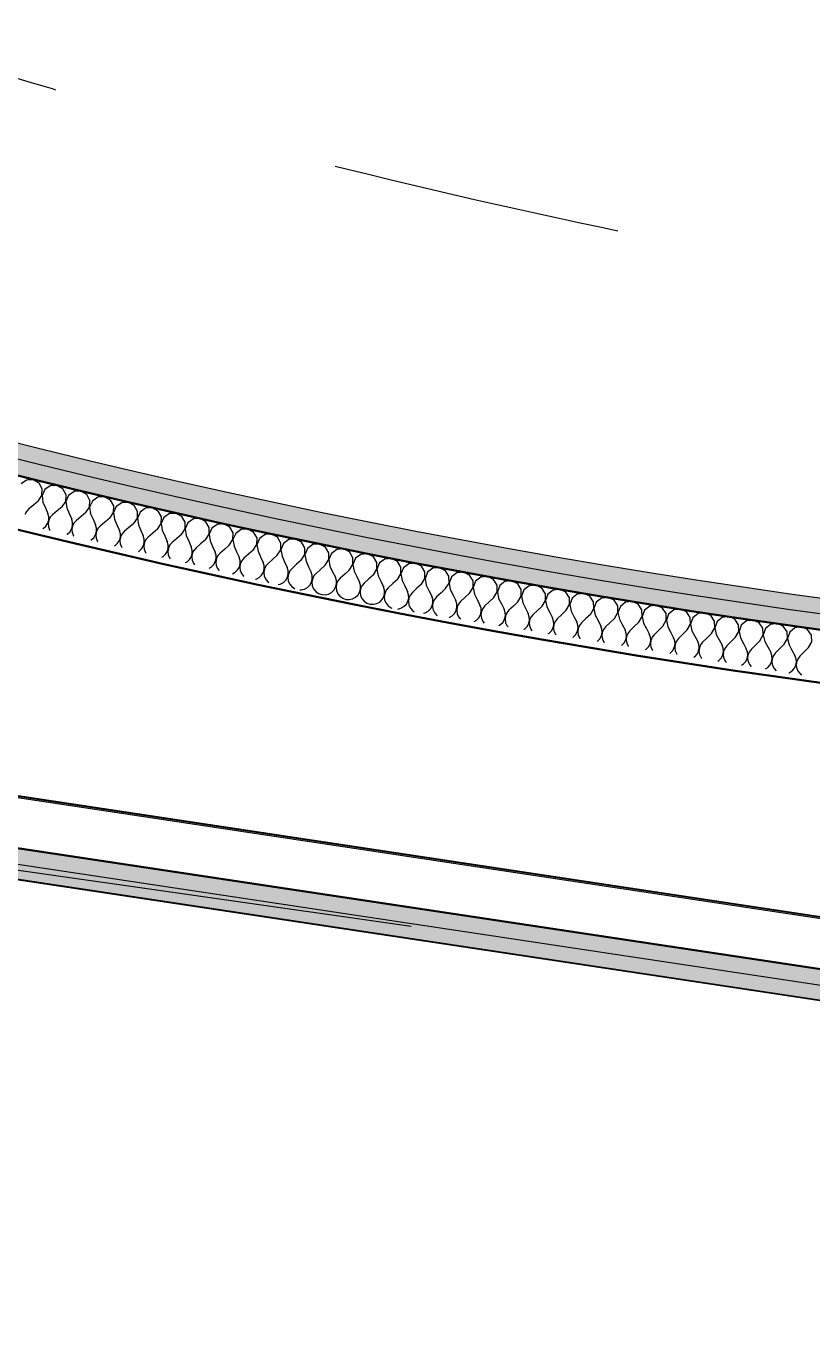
# Model space of a CAD drawing. Header units: millimetres. Extents: x -50172 to 90294, y -80883 to 956680.
# Drawn here: x -28723 to -27959, y -51494 to -50216 of the extents above; entities that cross this region are included whole.
import ezdxf

# ---------------------------------------------------------------- set-up
doc = ezdxf.new("R2010")
doc.units = ezdxf.units.MM
doc.header["$MEASUREMENT"] = 0
doc.linetypes.add('Dashed', pattern=[564.444447, 282.222223, -282.222223])
doc.linetypes.add('Long Dashed', pattern=[1058.333302, 634.99999, -423.333311])
for name, color, linetype in [('A-25-M_Wall_Int', 7, 'Continuous'), ('New_A-25-M_Wall_Int', 7, 'Continuous'), ('New_A-95-D_1_100', 7, 'Continuous')]:
    doc.layers.add(name, color=color, linetype=linetype)
for name, color, linetype, lineweight in [('A-25-M_Wall_Int_Pen_No__1', 7, 'Continuous', 13), ('A-25-M_Wall_Int_Pen_No__87', 8, 'Continuous', 20), ('New_A-25-M_Wall_Int_Pen_No__1', 7, 'Continuous', 13), ('New_A-25-M_Wall_Int_Pen_No__150', 7, 'Continuous', 0), ('New_A-35-M_FFE_Sanitary_Pen_No__1', 7, 'Continuous', 13), ('New_A-95-D_1_100_Pen_No__1', 7, 'Continuous', 13), ('New_A-95-P_Drawing_Pen_No__1', 7, 'Continuous', 13), ('New_A-95-P_Drawing_Pen_No__191', 7, 'Continuous', 5)]:
    doc.layers.add(name, color=color, linetype=linetype, lineweight=lineweight)
for name, color, linetype, lineweight, true_color in [('A-25-M_Wall_Int_Pen_No__107', 7, 'Continuous', 15, 0xa6a6a6), ('A-25-M_Wall_Int_Pen_No__81', 7, 'Continuous', 20, 0x6a6a6a), ('New_A-25-M_Wall_Int_Pen_No__107', 7, 'Continuous', 15, 0xa6a6a6), ('New_A-25-M_Wall_Int_Pen_No__81', 7, 'Continuous', 20, 0x6a6a6a)]:
    doc.layers.add(name, color=color, linetype=linetype, lineweight=lineweight, true_color=true_color)
doc.styles.add('GENERATED_STYLE_3', font='')
doc.styles.get('GENERATED_STYLE_3').set_extended_font_data('Arial')
doc.dimstyles.new('GENERATED_STYLE__2', dxfattribs={"dimtxt": 300, "dimasz": 95, "dimexe": 0.18, "dimexo": 0, "dimgap": 0.09, "dimtad": 1, "dimdec": 0, "dimzin": 0, "dimdsep": 46, "dimtxsty": 'GENERATED_STYLE_3', "dimblk": 'ARROWHEAD_2', "dimblk1": 'ARROWHEAD_2', "dimblk2": 'ARROWHEAD_2', "dimcen": 0.09, "dimclrd": 7, "dimclre": 7, "dimclrt": 7, "dimadec": 0, "dimazin": 0, "dimtfac": 1, "dimtdec": 4, "dimtmove": 0, "dimatfit": 3, "dimfxl": 1, "dimtolj": 1, "dimtzin": 0, "dimarcsym": 0})

# ---------------------------------------------------------------- blocks, each defined once
blk = doc.blocks.new('*X416')
at = {"layer": 'New_A-25-M_Wall_Int_Pen_No__150', "linetype": 'Continuous'}
for p, q in [((-28722.7, -50657.2), (-28728.1, -50660.8)), ((-28716.2, -50657), (-28722.7, -50657.2)), ((-28710.5, -50660.2), (-28716.2, -50657)), ((-28707.4, -50665.9), (-28710.5, -50660.2)), ((-28699.6, -50662.8), (-28704.9, -50666.5)), ((-28693.1, -50662.6), (-28699.6, -50662.8)), ((-28687.4, -50665.8), (-28693.1, -50662.6)), ((-28684.2, -50671.5), (-28687.4, -50665.8)), ((-28711.4, -50677.7), (-28716, -50681.5)), ((-28711.4, -50677.7), (-28707.7, -50672.4)), ((-28707.7, -50672.4), (-28707.4, -50665.9)), ((-28704.9, -50666.5), (-28707.6, -50672.4)), ((-28707.6, -50672.4), (-28706.8, -50678.8)), ((-28688.2, -50683.3), (-28684.6, -50678)), ((-28684.6, -50678), (-28684.2, -50671.5)), ((-28681.8, -50672.1), (-28684.5, -50678)), ((-28684.5, -50678), (-28683.6, -50684.4)), ((-28676.4, -50668.4), (-28681.8, -50672.1)), ((-28669.9, -50668.1), (-28676.4, -50668.4)), ((-28664.2, -50671.3), (-28669.9, -50668.1)), ((-28661.1, -50677), (-28664.2, -50671.3)), ((-28661.4, -50683.5), (-28661.1, -50677)), ((-28658.6, -50677.6), (-28661.3, -50683.5)), ((-28653.2, -50673.9), (-28658.6, -50677.6)), ((-28646.8, -50673.6), (-28653.2, -50673.9)), ((-28641.1, -50676.8), (-28646.8, -50673.6)), ((-28637.9, -50682.4), (-28641.1, -50676.8)), ((-28722.9, -50687.7), (-28724.4, -50690.6)), ((-28720.6, -50685.3), (-28722.9, -50687.7)), ((-28716, -50681.5), (-28720.6, -50685.3)), ((-28706.8, -50678.8), (-28704.4, -50684.3)), ((-28704.4, -50684.3), (-28702.1, -50689.8)), ((-28701.2, -50693), (-28702.1, -50689.8)), ((-28697.4, -50690.9), (-28699.7, -50693.3)), ((-28692.8, -50687.1), (-28697.4, -50690.9)), ((-28688.2, -50683.3), (-28692.8, -50687.1)), ((-28683.6, -50684.4), (-28681.2, -50689.9)), ((-28681.2, -50689.9), (-28678.8, -50695.4)), ((-28665, -50688.9), (-28669.6, -50692.7)), ((-28665, -50688.9), (-28661.4, -50683.5)), ((-28661.3, -50683.5), (-28660.4, -50690)), ((-28660.4, -50690), (-28658, -50695.4)), ((-28641.8, -50694.3), (-28638.2, -50688.9)), ((-28638.2, -50688.9), (-28637.9, -50682.4)), ((-28635.4, -50683), (-28638.1, -50688.9)), ((-28638.1, -50688.9), (-28637.2, -50695.4)), ((-28630.1, -50679.3), (-28635.4, -50683)), ((-28623.6, -50679), (-28630.1, -50679.3)), ((-28617.9, -50682.1), (-28623.6, -50679)), ((-28614.7, -50687.8), (-28617.9, -50682.1)), ((-28614.9, -50694.3), (-28614.7, -50687.8)), ((-28612.2, -50688.4), (-28614.8, -50694.3)), ((-28606.9, -50684.7), (-28612.2, -50688.4)), ((-28600.4, -50684.3), (-28606.9, -50684.7)), ((-28594.7, -50687.4), (-28600.4, -50684.3)), ((-28591.5, -50693.1), (-28594.7, -50687.4)), ((-28583.7, -50689.9), (-28589, -50693.6)), ((-28577.2, -50689.6), (-28583.7, -50689.9)), ((-28571.5, -50692.7), (-28577.2, -50689.6)), ((-28706.4, -50704.4), (-28703.9, -50702.2)), ((-28703.9, -50702.2), (-28702.2, -50699.4)), ((-28702.2, -50699.4), (-28701.2, -50696.2)), ((-28701.1, -50696.3), (-28701.7, -50699.5)), ((-28701.7, -50699.5), (-28701.5, -50702.8)), ((-28701.5, -50702.8), (-28700.3, -50705.8)), ((-28701.2, -50696.2), (-28701.2, -50693)), ((-28699.7, -50693.3), (-28701.1, -50696.3)), ((-28678.9, -50705), (-28678, -50701.8)), ((-28678, -50698.5), (-28678.8, -50695.4)), ((-28677.9, -50701.8), (-28678.5, -50705.1)), ((-28678, -50701.8), (-28678, -50698.5)), ((-28676.4, -50698.9), (-28677.9, -50701.8)), ((-28674.2, -50696.5), (-28676.4, -50698.9)), ((-28669.6, -50692.7), (-28674.2, -50696.5)), ((-28658, -50695.4), (-28655.6, -50700.9)), ((-28654.7, -50704), (-28655.6, -50700.9)), ((-28654.7, -50707.3), (-28654.7, -50704)), ((-28651, -50702), (-28653.2, -50704.4)), ((-28646.4, -50698.1), (-28651, -50702)), ((-28641.8, -50694.3), (-28646.4, -50698.1)), ((-28637.2, -50695.4), (-28634.8, -50700.8)), ((-28634.8, -50700.8), (-28632.3, -50706.3)), ((-28623.1, -50703.5), (-28627.7, -50707.4)), ((-28618.6, -50699.7), (-28623.1, -50703.5)), ((-28618.6, -50699.7), (-28614.9, -50694.3)), ((-28614.8, -50694.3), (-28613.9, -50700.8)), ((-28613.9, -50700.8), (-28611.5, -50706.2)), ((-28595.3, -50705), (-28591.7, -50699.6)), ((-28591.7, -50699.6), (-28591.5, -50693.1)), ((-28589, -50693.6), (-28591.6, -50699.6)), ((-28591.6, -50699.6), (-28590.7, -50706.1)), ((-28568.2, -50698.3), (-28571.5, -50692.7)), ((-28568.4, -50704.8), (-28568.2, -50698.3)), ((-28565.8, -50698.9), (-28568.3, -50704.8)), ((-28560.4, -50695.1), (-28565.8, -50698.9)), ((-28553.9, -50694.7), (-28560.4, -50695.1)), ((-28548.2, -50697.8), (-28553.9, -50694.7)), ((-28545, -50703.5), (-28548.2, -50697.8)), ((-28545.1, -50710), (-28545, -50703.5)), ((-28542.5, -50704), (-28545.1, -50710)), ((-28537.2, -50700.3), (-28542.5, -50704)), ((-28530.7, -50699.9), (-28537.2, -50700.3)), ((-28525, -50702.9), (-28530.7, -50699.9)), ((-28521.7, -50708.5), (-28525, -50702.9)), ((-28706.8, -50704.6), (-28706.4, -50704.4)), ((-28700.3, -50705.8), (-28700, -50706.2)), ((-28683.5, -50710.1), (-28683.1, -50710)), ((-28683.1, -50710), (-28680.6, -50707.8)), ((-28680.6, -50707.8), (-28678.9, -50705)), ((-28678.5, -50705.1), (-28678.2, -50708.3)), ((-28678.2, -50708.3), (-28677, -50711.4)), ((-28677, -50711.4), (-28676.7, -50711.7)), ((-28660.2, -50715.7), (-28659.8, -50715.5)), ((-28659.8, -50715.5), (-28657.4, -50713.3)), ((-28657.4, -50713.3), (-28655.6, -50710.5)), ((-28655.6, -50710.5), (-28654.7, -50707.3)), ((-28654.6, -50707.3), (-28655.2, -50710.6)), ((-28655.2, -50710.6), (-28654.9, -50713.8)), ((-28654.9, -50713.8), (-28653.7, -50716.9)), ((-28653.2, -50704.4), (-28654.6, -50707.3)), ((-28653.7, -50716.9), (-28653.4, -50717.3)), ((-28634.1, -50718.7), (-28632.3, -50715.9)), ((-28631.4, -50709.5), (-28632.3, -50706.3)), ((-28632.3, -50715.9), (-28631.4, -50712.7)), ((-28631.3, -50712.8), (-28631.9, -50716)), ((-28631.9, -50716), (-28631.6, -50719.3)), ((-28631.4, -50712.7), (-28631.4, -50709.5)), ((-28629.9, -50709.8), (-28631.3, -50712.8)), ((-28627.7, -50707.4), (-28629.9, -50709.8)), ((-28611.5, -50706.2), (-28609.1, -50711.6)), ((-28608.1, -50714.8), (-28609.1, -50711.6)), ((-28608.1, -50718.1), (-28608.1, -50714.8)), ((-28606.6, -50715.2), (-28608, -50718.1)), ((-28604.4, -50712.7), (-28606.6, -50715.2)), ((-28599.9, -50708.9), (-28604.4, -50712.7)), ((-28595.3, -50705), (-28599.9, -50708.9)), ((-28590.7, -50706.1), (-28588.2, -50711.5)), ((-28588.2, -50711.5), (-28585.8, -50716.9)), ((-28584.8, -50720.1), (-28585.8, -50716.9)), ((-28576.6, -50714.1), (-28581.1, -50718)), ((-28572, -50710.2), (-28576.6, -50714.1)), ((-28572, -50710.2), (-28568.4, -50704.8)), ((-28568.3, -50704.8), (-28567.4, -50711.3)), ((-28567.4, -50711.3), (-28564.9, -50716.7)), ((-28564.9, -50716.7), (-28562.4, -50722.1)), ((-28548.7, -50715.4), (-28553.3, -50719.3)), ((-28548.7, -50715.4), (-28545.1, -50710)), ((-28545.1, -50710), (-28544.1, -50716.4)), ((-28544.1, -50716.4), (-28541.6, -50721.8)), ((-28525.4, -50720.5), (-28521.9, -50715)), ((-28521.9, -50715), (-28521.7, -50708.5)), ((-28519.2, -50709.1), (-28521.8, -50715.1)), ((-28521.8, -50715.1), (-28520.8, -50721.5)), ((-28513.9, -50705.3), (-28519.2, -50709.1)), ((-28507.4, -50704.9), (-28513.9, -50705.3)), ((-28501.7, -50707.9), (-28507.4, -50704.9)), ((-28498.4, -50713.5), (-28501.7, -50707.9)), ((-28498.5, -50720), (-28498.4, -50713.5)), ((-28495.9, -50714.1), (-28498.5, -50720.1)), ((-28490.6, -50710.3), (-28495.9, -50714.1)), ((-28484.2, -50709.8), (-28490.6, -50710.3)), ((-28478.4, -50712.9), (-28484.2, -50709.8)), ((-28475.1, -50718.5), (-28478.4, -50712.9)), ((-28467.4, -50715.2), (-28472.6, -50719)), ((-28460.9, -50714.7), (-28467.4, -50715.2)), ((-28455.1, -50717.7), (-28460.9, -50714.7)), ((-28637, -50721.2), (-28636.5, -50720.9)), ((-28636.5, -50720.9), (-28634.1, -50718.7)), ((-28631.6, -50719.3), (-28630.4, -50722.3)), ((-28630.4, -50722.3), (-28630, -50722.8)), ((-28613.9, -50726.6), (-28613.2, -50726.3)), ((-28613.2, -50726.3), (-28610.7, -50724)), ((-28610.7, -50724), (-28609, -50721.2)), ((-28609, -50721.2), (-28608.1, -50718.1)), ((-28608, -50718.1), (-28608.6, -50721.3)), ((-28608.6, -50721.3), (-28608.3, -50724.6)), ((-28608.3, -50724.6), (-28607, -50727.7)), ((-28607, -50727.7), (-28606.5, -50728.4)), ((-28589.8, -50731.6), (-28587.4, -50729.3)), ((-28587.4, -50729.3), (-28585.7, -50726.5)), ((-28585.7, -50726.5), (-28584.8, -50723.4)), ((-28584.7, -50723.4), (-28585.3, -50726.6)), ((-28585.3, -50726.6), (-28584.9, -50729.9)), ((-28584.8, -50723.4), (-28584.8, -50720.1)), ((-28583.3, -50720.4), (-28584.7, -50723.4)), ((-28581.1, -50718), (-28583.3, -50720.4)), ((-28561.5, -50725.3), (-28562.4, -50722.1)), ((-28562.3, -50731.7), (-28561.5, -50728.6)), ((-28561.4, -50728.6), (-28561.9, -50731.8)), ((-28561.5, -50728.6), (-28561.5, -50725.3)), ((-28560, -50725.6), (-28561.4, -50728.6)), ((-28557.8, -50723.2), (-28560, -50725.6)), ((-28553.3, -50719.3), (-28557.8, -50723.2)), ((-28541.6, -50721.8), (-28539.1, -50727.3)), ((-28538.2, -50730.4), (-28539.1, -50727.3)), ((-28534.4, -50728.3), (-28536.6, -50730.7)), ((-28529.9, -50724.4), (-28534.4, -50728.3)), ((-28525.4, -50720.5), (-28529.9, -50724.4)), ((-28520.8, -50721.5), (-28518.3, -50726.9)), ((-28518.3, -50726.9), (-28515.8, -50732.3)), ((-28506.6, -50729.4), (-28511.1, -50733.3)), ((-28502.1, -50725.5), (-28506.6, -50729.4)), ((-28502.1, -50725.5), (-28498.5, -50720)), ((-28498.5, -50720.1), (-28497.4, -50726.5)), ((-28497.4, -50726.5), (-28494.9, -50731.9)), ((-28478.8, -50730.4), (-28475.2, -50725)), ((-28475.2, -50725), (-28475.1, -50718.5)), ((-28472.6, -50719), (-28475.1, -50725)), ((-28475.1, -50725), (-28474.1, -50731.4)), ((-28451.8, -50723.3), (-28455.1, -50717.7)), ((-28451.9, -50729.8), (-28451.8, -50723.3)), ((-28449.3, -50723.8), (-28451.8, -50729.9)), ((-28444, -50720), (-28449.3, -50723.8)), ((-28437.6, -50719.5), (-28444, -50720)), ((-28431.8, -50722.5), (-28437.6, -50719.5)), ((-28428.4, -50728.1), (-28431.8, -50722.5)), ((-28428.5, -50734.6), (-28428.4, -50728.1)), ((-28426, -50728.6), (-28428.4, -50734.6)), ((-28420.7, -50724.8), (-28426, -50728.6)), ((-28414.2, -50724.3), (-28420.7, -50724.8)), ((-28408.5, -50727.2), (-28414.2, -50724.3)), ((-28405.1, -50732.8), (-28408.5, -50727.2)), ((-28397.4, -50729.5), (-28402.6, -50733.3)), ((-28390.9, -50728.9), (-28397.4, -50729.5)), ((-28385.1, -50731.9), (-28390.9, -50728.9)), ((-28590.9, -50732.1), (-28589.8, -50731.6)), ((-28584.9, -50729.9), (-28583.7, -50732.9)), ((-28583.7, -50732.9), (-28582.9, -50734)), ((-28567.9, -50737.5), (-28566.4, -50736.8)), ((-28566.4, -50736.8), (-28564, -50734.5)), ((-28564, -50734.5), (-28562.3, -50731.7)), ((-28561.9, -50731.8), (-28561.6, -50735.1)), ((-28561.6, -50735.1), (-28560.3, -50738.1)), ((-28560.3, -50738.1), (-28559.2, -50739.6)), ((-28545.1, -50743), (-28543.1, -50741.9)), ((-28543.1, -50741.9), (-28540.7, -50739.7)), ((-28540.7, -50739.7), (-28539, -50736.9)), ((-28539, -50736.9), (-28538.1, -50733.7)), ((-28538, -50733.7), (-28538.6, -50737)), ((-28538.6, -50737), (-28538.2, -50740.2)), ((-28538.1, -50733.7), (-28538.2, -50730.4)), ((-28538.2, -50740.2), (-28536.9, -50743.3)), ((-28536.6, -50730.7), (-28538, -50733.7)), ((-28517.3, -50744.7), (-28515.6, -50741.9)), ((-28514.8, -50735.5), (-28515.8, -50732.3)), ((-28515.6, -50741.9), (-28514.8, -50738.7)), ((-28514.7, -50738.8), (-28515.2, -50742)), ((-28515.2, -50742), (-28514.8, -50745.3)), ((-28514.8, -50738.7), (-28514.8, -50735.5)), ((-28513.3, -50735.8), (-28514.7, -50738.8)), ((-28511.1, -50733.3), (-28513.3, -50735.8)), ((-28494.9, -50731.9), (-28492.4, -50737.3)), ((-28491.4, -50740.4), (-28492.4, -50737.3)), ((-28491.4, -50743.7), (-28491.4, -50740.4)), ((-28489.9, -50740.8), (-28491.3, -50743.7)), ((-28487.7, -50738.3), (-28489.9, -50740.8)), ((-28483.2, -50734.4), (-28487.7, -50738.3)), ((-28478.8, -50730.4), (-28483.2, -50734.4)), ((-28474.1, -50731.4), (-28471.6, -50736.8)), ((-28471.6, -50736.8), (-28469, -50742.2)), ((-28468, -50745.3), (-28469, -50742.2)), ((-28459.9, -50739.2), (-28464.3, -50743.2)), ((-28455.4, -50735.3), (-28459.9, -50739.2)), ((-28455.4, -50735.3), (-28451.9, -50729.8)), ((-28451.8, -50729.9), (-28450.7, -50736.3)), ((-28450.7, -50736.3), (-28448.2, -50741.7)), ((-28448.2, -50741.7), (-28445.6, -50747)), ((-28432, -50740.1), (-28436.5, -50744.1)), ((-28432, -50740.1), (-28428.5, -50734.6)), ((-28428.4, -50734.6), (-28427.4, -50741)), ((-28427.4, -50741), (-28424.8, -50746.4)), ((-28408.6, -50744.8), (-28405.2, -50739.3)), ((-28405.2, -50739.3), (-28405.1, -50732.8)), ((-28402.6, -50733.3), (-28405.1, -50739.3)), ((-28405.1, -50739.3), (-28404, -50745.8)), ((-28381.7, -50737.4), (-28385.1, -50731.9)), ((-28381.8, -50743.9), (-28381.7, -50737.4)), ((-28379.3, -50737.9), (-28381.7, -50744)), ((-28374, -50734.1), (-28379.3, -50737.9)), ((-28367.6, -50733.5), (-28374, -50734.1)), ((-28361.7, -50736.5), (-28367.6, -50733.5)), ((-28358.4, -50742), (-28361.7, -50736.5)), ((-28358.4, -50748.5), (-28358.4, -50742)), ((-28355.9, -50742.5), (-28358.3, -50748.5)), ((-28350.7, -50738.6), (-28355.9, -50742.5)), ((-28344.2, -50738), (-28350.7, -50738.6)), ((-28338.4, -50740.9), (-28344.2, -50738)), ((-28335, -50746.5), (-28338.4, -50740.9)), ((-28320.8, -50742.5), (-28327.3, -50743.1)), ((-28315, -50745.4), (-28320.8, -50742.5)), ((-28536.9, -50743.3), (-28535.4, -50745.3)), ((-28522.3, -50748.4), (-28519.7, -50747)), ((-28519.7, -50747), (-28517.3, -50744.7)), ((-28514.8, -50745.3), (-28513.6, -50748.3)), ((-28513.6, -50748.3), (-28511.5, -50750.9)), ((-28511.5, -50750.9), (-28511.4, -50751)), ((-28500, -50753.7), (-28499.2, -50753.5)), ((-28499.2, -50753.5), (-28496.3, -50752)), ((-28496.3, -50752), (-28493.9, -50749.7)), ((-28493.9, -50749.7), (-28492.2, -50746.9)), ((-28492.2, -50746.9), (-28491.4, -50743.7)), ((-28491.3, -50743.7), (-28491.8, -50747)), ((-28491.8, -50747), (-28491.4, -50750.3)), ((-28491.4, -50750.3), (-28490.1, -50753.3)), ((-28490.1, -50753.3), (-28488.1, -50755.9)), ((-28472.8, -50756.9), (-28470.5, -50754.6)), ((-28470.5, -50754.6), (-28468.8, -50751.8)), ((-28468.8, -50751.8), (-28468, -50748.6)), ((-28467.9, -50748.7), (-28468.4, -50751.9)), ((-28468.4, -50751.9), (-28468, -50755.2)), ((-28468, -50748.6), (-28468, -50745.3)), ((-28468, -50755.2), (-28466.7, -50758.2)), ((-28466.5, -50745.7), (-28467.9, -50748.7)), ((-28464.3, -50743.2), (-28466.5, -50745.7)), ((-28444.6, -50750.2), (-28445.6, -50747)), ((-28445.4, -50756.6), (-28444.6, -50753.5)), ((-28444.5, -50753.5), (-28445, -50756.7)), ((-28444.6, -50753.5), (-28444.6, -50750.2)), ((-28443.1, -50750.5), (-28444.5, -50753.5)), ((-28441, -50748), (-28443.1, -50750.5)), ((-28436.5, -50744.1), (-28441, -50748)), ((-28424.8, -50746.4), (-28422.2, -50751.8)), ((-28421.2, -50754.9), (-28422.2, -50751.8)), ((-28421.1, -50758.2), (-28421.2, -50754.9)), ((-28419.7, -50755.2), (-28421, -50758.2)), ((-28417.5, -50752.7), (-28419.7, -50755.2)), ((-28413.1, -50748.8), (-28417.5, -50752.7)), ((-28408.6, -50744.8), (-28413.1, -50748.8)), ((-28404, -50745.8), (-28401.4, -50751.1)), ((-28401.4, -50751.1), (-28398.8, -50756.5)), ((-28389.7, -50753.4), (-28394.1, -50757.4)), ((-28385.2, -50749.5), (-28389.7, -50753.4)), ((-28385.2, -50749.5), (-28381.8, -50743.9)), ((-28381.7, -50744), (-28380.6, -50750.4)), ((-28380.6, -50750.4), (-28378, -50755.7)), ((-28361.8, -50754), (-28366.2, -50758)), ((-28361.8, -50754), (-28358.4, -50748.5)), ((-28358.3, -50748.5), (-28357.1, -50754.9)), ((-28357.1, -50754.9), (-28354.5, -50760.3)), ((-28338.4, -50758.5), (-28335, -50753)), ((-28335, -50753), (-28335, -50746.5)), ((-28332.5, -50747), (-28334.9, -50753)), ((-28334.9, -50753), (-28333.7, -50759.4)), ((-28327.3, -50743.1), (-28332.5, -50747)), ((-28311.6, -50750.9), (-28315, -50745.4)), ((-28311.5, -50757.4), (-28311.6, -50750.9)), ((-28309.1, -50751.4), (-28311.4, -50757.4)), ((-28303.9, -50747.4), (-28309.1, -50751.4)), ((-28297.4, -50746.8), (-28303.9, -50747.4)), ((-28291.6, -50749.7), (-28297.4, -50746.8)), ((-28288.1, -50755.2), (-28291.6, -50749.7)), ((-28288.1, -50761.7), (-28288.1, -50755.2)), ((-28280.5, -50751.7), (-28285.7, -50755.7)), ((-28274, -50751.1), (-28280.5, -50751.7)), ((-28268.2, -50754), (-28274, -50751.1)), ((-28264.7, -50759.5), (-28268.2, -50754)), ((-28488.1, -50755.9), (-28486.8, -50756.8)), ((-28477.9, -50758.9), (-28475.8, -50758.4)), ((-28475.8, -50758.4), (-28472.8, -50756.9)), ((-28466.7, -50758.2), (-28464.6, -50760.8)), ((-28464.6, -50760.8), (-28462, -50762.7)), ((-28462, -50762.7), (-28461.7, -50762.7)), ((-28456.8, -50763.9), (-28455.5, -50764)), ((-28455.5, -50764), (-28452.3, -50763.3)), ((-28452.3, -50763.3), (-28449.4, -50761.8)), ((-28449.4, -50761.8), (-28447, -50759.5)), ((-28447, -50759.5), (-28445.4, -50756.6)), ((-28445, -50756.7), (-28444.6, -50760)), ((-28444.6, -50760), (-28443.3, -50763)), ((-28443.3, -50763), (-28441.2, -50765.6)), ((-28441.2, -50765.6), (-28438.5, -50767.5)), ((-28438.5, -50767.5), (-28435.4, -50768.6)), ((-28432.1, -50768.8), (-28428.9, -50768.1)), ((-28428.9, -50768.1), (-28425.9, -50766.5)), ((-28425.9, -50766.5), (-28423.6, -50764.2)), ((-28423.6, -50764.2), (-28421.9, -50761.4)), ((-28421.9, -50761.4), (-28421.1, -50758.2)), ((-28421, -50758.2), (-28421.5, -50761.5)), ((-28421.5, -50761.5), (-28421.1, -50764.7)), ((-28421.1, -50764.7), (-28419.8, -50767.8)), ((-28419.8, -50767.8), (-28417.7, -50770.3)), ((-28400.1, -50768.9), (-28398.5, -50766.1)), ((-28397.8, -50759.6), (-28398.8, -50756.5)), ((-28398.5, -50766.1), (-28397.7, -50762.9)), ((-28397.6, -50762.9), (-28398.1, -50766.2)), ((-28398.1, -50766.2), (-28397.6, -50769.4)), ((-28397.7, -50762.9), (-28397.8, -50759.6)), ((-28396.2, -50759.9), (-28397.6, -50762.9)), ((-28394.1, -50757.4), (-28396.2, -50759.9)), ((-28378, -50755.7), (-28375.4, -50761.1)), ((-28374.3, -50764.2), (-28375.4, -50761.1)), ((-28375, -50770.7), (-28374.2, -50767.5)), ((-28374.1, -50767.5), (-28374.6, -50770.8)), ((-28374.2, -50767.5), (-28374.3, -50764.2)), ((-28372.8, -50764.5), (-28374.1, -50767.5)), ((-28370.7, -50762), (-28372.8, -50764.5)), ((-28366.2, -50758), (-28370.7, -50762)), ((-28354.5, -50760.3), (-28351.9, -50765.6)), ((-28350.9, -50768.8), (-28351.9, -50765.6)), ((-28347.2, -50766.5), (-28349.3, -50769.1)), ((-28342.8, -50762.5), (-28347.2, -50766.5)), ((-28338.4, -50758.5), (-28342.8, -50762.5)), ((-28333.7, -50759.4), (-28331.1, -50764.8)), ((-28331.1, -50764.8), (-28328.4, -50770.1)), ((-28319.3, -50767), (-28323.7, -50771)), ((-28314.9, -50762.9), (-28319.3, -50767)), ((-28314.9, -50762.9), (-28311.5, -50757.4)), ((-28311.4, -50757.4), (-28310.3, -50763.8)), ((-28310.3, -50763.8), (-28307.6, -50769.2)), ((-28291.5, -50767.3), (-28295.9, -50771.3)), ((-28291.5, -50767.3), (-28288.1, -50761.7)), ((-28285.7, -50755.7), (-28288, -50761.8)), ((-28288, -50761.8), (-28286.8, -50768.1)), ((-28268, -50771.6), (-28264.6, -50766)), ((-28264.6, -50766), (-28264.7, -50759.5)), ((-28262.2, -50759.9), (-28264.5, -50766)), ((-28264.5, -50766), (-28263.3, -50772.4)), ((-28257.1, -50756), (-28262.2, -50759.9)), ((-28250.6, -50755.3), (-28257.1, -50756)), ((-28244.7, -50758.2), (-28250.6, -50755.3)), ((-28241.2, -50763.7), (-28244.7, -50758.2)), ((-28241.2, -50770.2), (-28241.2, -50763.7)), ((-28238.8, -50764.1), (-28241.1, -50770.2)), ((-28233.6, -50760.1), (-28238.8, -50764.1)), ((-28227.1, -50759.5), (-28233.6, -50760.1)), ((-28221.3, -50762.3), (-28227.1, -50759.5)), ((-28217.8, -50767.8), (-28221.3, -50762.3)), ((-28217.7, -50774.3), (-28217.8, -50767.8)), ((-28210.2, -50764.2), (-28215.3, -50768.2)), ((-28203.7, -50763.5), (-28210.2, -50764.2)), ((-28197.8, -50766.4), (-28203.7, -50763.5)), ((-28194.3, -50771.8), (-28197.8, -50766.4)), ((-28180.2, -50767.5), (-28186.7, -50768.2)), ((-28174.4, -50770.3), (-28180.2, -50767.5)), ((-28435.4, -50768.6), (-28432.1, -50768.8)), ((-28417.7, -50770.3), (-28415, -50772.2)), ((-28415, -50772.2), (-28411.9, -50773.3)), ((-28411.9, -50773.3), (-28408.6, -50773.5)), ((-28408.6, -50773.5), (-28405.4, -50772.8)), ((-28405.4, -50772.8), (-28402.5, -50771.2)), ((-28402.5, -50771.2), (-28400.1, -50768.9)), ((-28397.6, -50769.4), (-28396.3, -50772.4)), ((-28396.3, -50772.4), (-28394.2, -50775)), ((-28394.2, -50775), (-28391.5, -50776.9)), ((-28391.5, -50776.9), (-28388.4, -50778)), ((-28388.4, -50778), (-28385.1, -50778.1)), ((-28385.1, -50778.1), (-28381.9, -50777.4)), ((-28381.9, -50777.4), (-28379, -50775.9)), ((-28379, -50775.9), (-28376.6, -50773.6)), ((-28376.6, -50773.6), (-28375, -50770.7)), ((-28374.6, -50770.8), (-28374.2, -50774)), ((-28374.2, -50774), (-28372.8, -50777)), ((-28372.8, -50777), (-28370.7, -50779.6)), ((-28370.7, -50779.6), (-28368, -50781.5)), ((-28358.4, -50782), (-28355.5, -50780.4)), ((-28355.5, -50780.4), (-28353.1, -50778.1)), ((-28353.1, -50778.1), (-28351.5, -50775.2)), ((-28351.5, -50775.2), (-28350.7, -50772)), ((-28350.7, -50772.1), (-28351.1, -50775.3)), ((-28351.1, -50775.3), (-28350.7, -50778.6)), ((-28350.7, -50772), (-28350.9, -50768.8)), ((-28349.3, -50769.1), (-28350.7, -50772.1)), ((-28350.7, -50778.6), (-28349.3, -50781.6)), ((-28329.6, -50782.6), (-28328, -50779.7)), ((-28327.4, -50773.2), (-28328.4, -50770.1)), ((-28328, -50779.7), (-28327.3, -50776.5)), ((-28327.2, -50776.5), (-28327.6, -50779.8)), ((-28327.6, -50779.8), (-28327.2, -50783)), ((-28327.3, -50776.5), (-28327.4, -50773.2)), ((-28325.8, -50773.5), (-28327.2, -50776.5)), ((-28323.7, -50771), (-28325.8, -50773.5)), ((-28307.6, -50769.2), (-28305, -50774.5)), ((-28303.9, -50777.6), (-28305, -50774.5)), ((-28304.5, -50784.1), (-28303.8, -50780.9)), ((-28303.8, -50780.9), (-28303.9, -50777.6)), ((-28302.3, -50777.9), (-28303.7, -50780.9)), ((-28300.3, -50775.4), (-28302.3, -50777.9)), ((-28295.9, -50771.3), (-28300.3, -50775.4)), ((-28286.8, -50768.1), (-28284.1, -50773.5)), ((-28284.1, -50773.5), (-28281.5, -50778.8)), ((-28280.4, -50781.9), (-28281.5, -50778.8)), ((-28276.8, -50779.7), (-28278.8, -50782.2)), ((-28272.4, -50775.6), (-28276.8, -50779.7)), ((-28268, -50771.6), (-28272.4, -50775.6)), ((-28263.3, -50772.4), (-28260.6, -50777.7)), ((-28260.6, -50777.7), (-28258, -50783)), ((-28248.9, -50779.8), (-28253.2, -50783.9)), ((-28244.5, -50775.8), (-28248.9, -50779.8)), ((-28244.5, -50775.8), (-28241.2, -50770.2)), ((-28241.1, -50770.2), (-28239.8, -50776.6)), ((-28239.8, -50776.6), (-28237.1, -50781.9)), ((-28221, -50779.9), (-28225.4, -50784)), ((-28221, -50779.9), (-28217.7, -50774.3)), ((-28215.3, -50768.2), (-28217.6, -50774.3)), ((-28217.6, -50774.3), (-28216.3, -50780.7)), ((-28216.3, -50780.7), (-28213.6, -50786)), ((-28197.5, -50783.9), (-28194.2, -50778.3)), ((-28194.2, -50778.3), (-28194.3, -50771.8)), ((-28191.8, -50772.2), (-28194.1, -50778.3)), ((-28194.1, -50778.3), (-28192.8, -50784.7)), ((-28186.7, -50768.2), (-28191.8, -50772.2)), ((-28170.8, -50775.8), (-28174.4, -50770.3)), ((-28170.7, -50782.3), (-28170.8, -50775.8)), ((-28168.3, -50776.2), (-28170.6, -50782.3)), ((-28163.2, -50772.2), (-28168.3, -50776.2)), ((-28156.8, -50771.5), (-28163.2, -50772.2)), ((-28150.9, -50774.2), (-28156.8, -50771.5)), ((-28147.3, -50779.7), (-28150.9, -50774.2)), ((-28147.2, -50786.2), (-28147.3, -50779.7)), ((-28144.8, -50780.1), (-28147.1, -50786.2)), ((-28139.7, -50776), (-28144.8, -50780.1)), ((-28133.3, -50775.3), (-28139.7, -50776)), ((-28127.4, -50778), (-28133.3, -50775.3)), ((-28123.8, -50783.5), (-28127.4, -50778)), ((-28116.2, -50779.8), (-28121.3, -50783.9)), ((-28109.8, -50779.1), (-28116.2, -50779.8)), ((-28103.9, -50781.8), (-28109.8, -50779.1)), ((-28368, -50781.5), (-28367.2, -50781.8)), ((-28361.5, -50782.7), (-28358.4, -50782)), ((-28349.3, -50781.6), (-28347.2, -50784.1)), ((-28347.2, -50784.1), (-28345.5, -50785.3)), ((-28336.3, -50786.8), (-28334.9, -50786.5)), ((-28334.9, -50786.5), (-28332, -50784.9)), ((-28332, -50784.9), (-28329.6, -50782.6)), ((-28327.2, -50783), (-28325.8, -50786)), ((-28325.8, -50786), (-28323.7, -50788.6)), ((-28323.7, -50788.6), (-28323.2, -50788.9)), ((-28311.3, -50790.9), (-28308.4, -50789.3)), ((-28308.4, -50789.3), (-28306.1, -50787)), ((-28306.1, -50787), (-28304.5, -50784.1)), ((-28303.7, -50780.9), (-28304.1, -50784.2)), ((-28304.1, -50784.2), (-28303.6, -50787.4)), ((-28303.6, -50787.4), (-28302.3, -50790.4)), ((-28302.3, -50790.4), (-28300.4, -50792.6)), ((-28287.1, -50794.8), (-28284.9, -50793.6)), ((-28284.9, -50793.6), (-28282.6, -50791.3)), ((-28282.6, -50791.3), (-28281, -50788.4)), ((-28281, -50788.4), (-28280.2, -50785.2)), ((-28280.1, -50785.2), (-28280.6, -50788.5)), ((-28280.6, -50788.5), (-28280.1, -50791.7)), ((-28280.2, -50785.2), (-28280.4, -50781.9)), ((-28278.8, -50782.2), (-28280.1, -50785.2)), ((-28280.1, -50791.7), (-28278.7, -50794.7)), ((-28259, -50795.5), (-28257.4, -50792.6)), ((-28256.9, -50786.2), (-28258, -50783)), ((-28257.4, -50792.6), (-28256.7, -50789.4)), ((-28256.6, -50789.4), (-28257, -50792.7)), ((-28257, -50792.7), (-28256.5, -50796)), ((-28256.7, -50789.4), (-28256.9, -50786.2)), ((-28255.3, -50786.4), (-28256.6, -50789.4)), ((-28253.2, -50783.9), (-28255.3, -50786.4)), ((-28237.1, -50781.9), (-28234.4, -50787.2)), ((-28233.4, -50790.3), (-28234.4, -50787.2)), ((-28233.9, -50796.8), (-28233.2, -50793.6)), ((-28233.1, -50793.6), (-28233.5, -50796.9)), ((-28233.2, -50793.6), (-28233.4, -50790.3)), ((-28231.8, -50790.6), (-28233.1, -50793.6)), ((-28229.7, -50788), (-28231.8, -50790.6)), ((-28225.4, -50784), (-28229.7, -50788)), ((-28213.6, -50786), (-28210.9, -50791.3)), ((-28209.8, -50794.4), (-28210.9, -50791.3)), ((-28206.2, -50792.1), (-28208.2, -50794.7)), ((-28201.8, -50788), (-28206.2, -50792.1)), ((-28197.5, -50783.9), (-28201.8, -50788)), ((-28192.8, -50784.7), (-28190.1, -50790)), ((-28190.1, -50790), (-28187.3, -50795.3)), ((-28178.3, -50792), (-28182.6, -50796.1)), ((-28174, -50787.9), (-28178.3, -50792)), ((-28174, -50787.9), (-28170.7, -50782.3)), ((-28170.6, -50782.3), (-28169.3, -50788.7)), ((-28169.3, -50788.7), (-28166.5, -50794)), ((-28150.5, -50791.8), (-28154.8, -50795.9)), ((-28150.5, -50791.8), (-28147.2, -50786.2)), ((-28147.1, -50786.2), (-28145.7, -50792.6)), ((-28145.7, -50792.6), (-28143, -50797.8)), ((-28126.9, -50795.6), (-28123.6, -50790)), ((-28123.6, -50790), (-28123.8, -50783.5)), ((-28121.3, -50783.9), (-28123.5, -50790)), ((-28123.5, -50790), (-28122.2, -50796.4)), ((-28100.3, -50787.2), (-28103.9, -50781.8)), ((-28100.1, -50793.7), (-28100.3, -50787.2)), ((-28097.8, -50787.6), (-28100, -50793.7)), ((-28092.7, -50783.6), (-28097.8, -50787.6)), ((-28086.3, -50782.8), (-28092.7, -50783.6)), ((-28080.4, -50785.5), (-28086.3, -50782.8)), ((-28076.8, -50790.9), (-28080.4, -50785.5)), ((-28076.5, -50797.4), (-28076.8, -50790.9)), ((-28074.3, -50791.3), (-28076.4, -50797.4)), ((-28069.2, -50787.2), (-28074.3, -50791.3)), ((-28062.8, -50786.4), (-28069.2, -50787.2)), ((-28056.8, -50789.1), (-28062.8, -50786.4)), ((-28053.2, -50794.5), (-28056.8, -50789.1)), ((-28045.7, -50790.8), (-28050.7, -50794.9)), ((-28039.2, -50789.9), (-28045.7, -50790.8)), ((-28033.3, -50792.6), (-28039.2, -50789.9)), ((-28029.7, -50798), (-28033.3, -50792.6)), ((-28015.7, -50793.4), (-28022.1, -50794.2)), ((-28009.7, -50796.1), (-28015.7, -50793.4)), ((-28278.7, -50794.7), (-28277.3, -50796.4)), ((-28263, -50798.8), (-28261.3, -50797.8)), ((-28261.3, -50797.8), (-28259, -50795.5)), ((-28256.5, -50796), (-28255.2, -50798.9)), ((-28255.2, -50798.9), (-28254.1, -50800.2)), ((-28238.9, -50802.7), (-28237.8, -50802)), ((-28237.8, -50802), (-28235.5, -50799.7)), ((-28235.5, -50799.7), (-28233.9, -50796.8)), ((-28233.5, -50796.9), (-28233, -50800.1)), ((-28233, -50800.1), (-28231.6, -50803.1)), ((-28231.6, -50803.1), (-28230.8, -50804)), ((-28215, -50806.6), (-28214.2, -50806.1)), ((-28214.2, -50806.1), (-28211.9, -50803.8)), ((-28211.9, -50803.8), (-28210.3, -50800.9)), ((-28210.3, -50800.9), (-28209.6, -50797.7)), ((-28209.5, -50797.7), (-28209.9, -50801)), ((-28209.9, -50801), (-28209.4, -50804.2)), ((-28209.6, -50797.7), (-28209.8, -50794.4)), ((-28208.2, -50794.7), (-28209.5, -50797.7)), ((-28209.4, -50804.2), (-28208, -50807.2)), ((-28188.3, -50807.8), (-28186.7, -50804.9)), ((-28186.2, -50798.4), (-28187.3, -50795.3)), ((-28186.7, -50804.9), (-28186, -50801.7)), ((-28185.9, -50801.7), (-28186.3, -50805)), ((-28186.3, -50805), (-28185.8, -50808.2)), ((-28186, -50801.7), (-28186.2, -50798.4)), ((-28184.7, -50798.7), (-28185.9, -50801.7)), ((-28182.6, -50796.1), (-28184.7, -50798.7)), ((-28166.5, -50794), (-28163.8, -50799.3)), ((-28162.7, -50802.3), (-28163.8, -50799.3)), ((-28163.2, -50808.8), (-28162.5, -50805.6)), ((-28162.5, -50805.6), (-28162.7, -50802.3)), ((-28162.4, -50805.6), (-28162.7, -50808.9)), ((-28161.1, -50802.6), (-28162.4, -50805.6)), ((-28159.1, -50800), (-28161.1, -50802.6)), ((-28154.8, -50795.9), (-28159.1, -50800)), ((-28143, -50797.8), (-28140.2, -50803.1)), ((-28139.1, -50806.2), (-28140.2, -50803.1)), ((-28138.9, -50809.5), (-28139.1, -50806.2)), ((-28135.5, -50803.9), (-28137.5, -50806.5)), ((-28131.2, -50799.8), (-28135.5, -50803.9)), ((-28126.9, -50795.6), (-28131.2, -50799.8)), ((-28122.2, -50796.4), (-28119.4, -50801.6)), ((-28119.4, -50801.6), (-28116.6, -50806.9)), ((-28107.6, -50803.5), (-28111.9, -50807.7)), ((-28103.3, -50799.4), (-28107.6, -50803.5)), ((-28103.3, -50799.4), (-28100.1, -50793.7)), ((-28100, -50793.7), (-28098.6, -50800.1)), ((-28098.6, -50800.1), (-28095.8, -50805.4)), ((-28095.8, -50805.4), (-28093, -50810.6)), ((-28079.8, -50803), (-28084, -50807.2)), ((-28079.8, -50803), (-28076.5, -50797.4)), ((-28076.4, -50797.4), (-28075.1, -50803.8)), ((-28075.1, -50803.8), (-28072.2, -50809)), ((-28056.2, -50806.6), (-28053, -50801)), ((-28053, -50801), (-28053.2, -50794.5)), ((-28050.7, -50794.9), (-28052.9, -50801)), ((-28052.9, -50801), (-28051.5, -50807.4)), ((-28032.6, -50810.2), (-28029.4, -50804.5)), ((-28029.4, -50804.5), (-28029.7, -50798)), ((-28027.2, -50798.4), (-28029.3, -50804.5)), ((-28029.3, -50804.5), (-28027.9, -50810.9)), ((-28022.1, -50794.2), (-28027.2, -50798.4)), ((-28006.1, -50801.4), (-28009.7, -50796.1)), ((-28005.8, -50807.9), (-28006.1, -50801.4)), ((-28003.6, -50801.8), (-28005.7, -50807.9)), ((-27998.6, -50797.7), (-28003.6, -50801.8)), ((-27992.1, -50796.8), (-27998.6, -50797.7)), ((-27986.2, -50799.4), (-27992.1, -50796.8)), ((-27982.5, -50804.8), (-27986.2, -50799.4)), ((-27982.2, -50811.3), (-27982.5, -50804.8)), ((-27980, -50805.2), (-27982.1, -50811.3)), ((-27975, -50801), (-27980, -50805.2)), ((-27968.6, -50800.1), (-27975, -50801)), ((-27962.6, -50802.7), (-27968.6, -50800.1)), ((-27958.9, -50808.1), (-27962.6, -50802.7)), ((-28208, -50807.2), (-28207.5, -50807.8)), ((-28191.1, -50810.5), (-28190.6, -50810.1)), ((-28190.6, -50810.1), (-28188.3, -50807.8)), ((-28185.8, -50808.2), (-28184.4, -50811.2)), ((-28184.4, -50811.2), (-28184.1, -50811.6)), ((-28167.4, -50814.3), (-28167, -50814.1)), ((-28167, -50814.1), (-28164.7, -50811.7)), ((-28164.7, -50811.7), (-28163.2, -50808.8)), ((-28162.7, -50808.9), (-28162.2, -50812.1)), ((-28162.2, -50812.1), (-28160.8, -50815.1)), ((-28160.8, -50815.1), (-28160.5, -50815.5)), ((-28143.7, -50818.2), (-28143.4, -50818)), ((-28143.4, -50818), (-28141.1, -50815.6)), ((-28141.1, -50815.6), (-28139.6, -50812.7)), ((-28139.6, -50812.7), (-28138.9, -50809.5)), ((-28138.8, -50809.5), (-28139.1, -50812.8)), ((-28139.1, -50812.8), (-28138.6, -50816)), ((-28137.5, -50806.5), (-28138.8, -50809.5)), ((-28138.6, -50816), (-28137.2, -50819)), ((-28137.2, -50819), (-28136.9, -50819.3)), ((-28117.5, -50819.4), (-28115.9, -50816.5)), ((-28115.5, -50810), (-28116.6, -50806.9)), ((-28115.9, -50816.5), (-28115.3, -50813.3)), ((-28115.3, -50813.3), (-28115.5, -50810)), ((-28115.2, -50813.3), (-28115.5, -50816.6)), ((-28115.5, -50816.6), (-28115, -50819.8)), ((-28113.9, -50810.2), (-28115.2, -50813.3)), ((-28111.9, -50807.7), (-28113.9, -50810.2)), ((-28091.9, -50813.7), (-28093, -50810.6)), ((-28092.3, -50820.2), (-28091.6, -50817)), ((-28091.6, -50817), (-28091.9, -50813.7)), ((-28091.6, -50817), (-28091.9, -50820.3)), ((-28090.3, -50814), (-28091.6, -50817)), ((-28088.3, -50811.4), (-28090.3, -50814)), ((-28084, -50807.2), (-28088.3, -50811.4)), ((-28072.2, -50809), (-28069.4, -50814.3)), ((-28068.3, -50817.3), (-28069.4, -50814.3)), ((-28068, -50820.6), (-28068.3, -50817.3)), ((-28066.7, -50817.6), (-28067.9, -50820.6)), ((-28064.7, -50815), (-28066.7, -50817.6)), ((-28060.4, -50810.8), (-28064.7, -50815)), ((-28056.2, -50806.6), (-28060.4, -50810.8)), ((-28051.5, -50807.4), (-28048.6, -50812.6)), ((-28048.6, -50812.6), (-28045.8, -50817.8)), ((-28044.6, -50820.9), (-28045.8, -50817.8)), ((-28041.1, -50818.5), (-28043.1, -50821.1)), ((-28036.8, -50814.4), (-28041.1, -50818.5)), ((-28032.6, -50810.2), (-28036.8, -50814.4)), ((-28027.9, -50810.9), (-28025, -50816.1)), ((-28025, -50816.1), (-28022.2, -50821.3)), ((-28013.2, -50817.8), (-28017.4, -50822)), ((-28009, -50813.6), (-28013.2, -50817.8)), ((-28009, -50813.6), (-28005.8, -50807.9)), ((-28005.7, -50807.9), (-28004.3, -50814.3)), ((-28004.3, -50814.3), (-28001.4, -50819.5)), ((-27985.4, -50817), (-27989.6, -50821.2)), ((-27985.4, -50817), (-27982.2, -50811.3)), ((-27982.1, -50811.3), (-27980.6, -50817.7)), ((-27980.6, -50817.7), (-27977.8, -50822.9)), ((-27961.7, -50820.3), (-27958.6, -50814.6)), ((-27958.6, -50814.6), (-27958.9, -50808.1)), ((-28120.2, -50822), (-28119.7, -50821.8)), ((-28119.7, -50821.8), (-28117.5, -50819.4)), ((-28115, -50819.8), (-28113.5, -50822.8)), ((-28113.5, -50822.8), (-28113.2, -50823.2)), ((-28096.7, -50825.9), (-28096.1, -50825.5)), ((-28096.1, -50825.5), (-28093.8, -50823.1)), ((-28093.8, -50823.1), (-28092.3, -50820.2)), ((-28091.9, -50820.3), (-28091.3, -50823.5)), ((-28091.3, -50823.5), (-28089.9, -50826.5)), ((-28089.9, -50826.5), (-28089.4, -50827.1)), ((-28073.3, -50829.7), (-28072.4, -50829.2)), ((-28072.4, -50829.2), (-28070.2, -50826.8)), ((-28070.2, -50826.8), (-28068.7, -50823.8)), ((-28068.7, -50823.8), (-28068, -50820.6)), ((-28067.9, -50820.6), (-28068.3, -50823.9)), ((-28068.3, -50823.9), (-28067.7, -50827.1)), ((-28067.7, -50827.1), (-28066.2, -50830.1)), ((-28066.2, -50830.1), (-28065.5, -50830.9)), ((-28048.8, -50832.7), (-28046.5, -50830.3)), ((-28046.5, -50830.3), (-28045, -50827.4)), ((-28045, -50827.4), (-28044.4, -50824.2)), ((-28044.4, -50824.2), (-28044.6, -50820.9)), ((-28044.3, -50824.2), (-28044.6, -50827.5)), ((-28044.6, -50827.5), (-28044, -50830.7)), ((-28043.1, -50821.1), (-28044.3, -50824.2)), ((-28044, -50830.7), (-28042.6, -50833.7)), ((-28022.8, -50833.8), (-28021.4, -50830.9)), ((-28021, -50824.4), (-28022.2, -50821.3)), ((-28021.4, -50830.9), (-28020.7, -50827.7)), ((-28020.7, -50827.7), (-28021, -50824.4)), ((-28020.6, -50827.7), (-28020.9, -50831)), ((-28020.9, -50831), (-28020.3, -50834.2)), ((-28019.4, -50824.6), (-28020.6, -50827.7)), ((-28017.4, -50822), (-28019.4, -50824.6)), ((-28001.4, -50819.5), (-27998.5, -50824.7)), ((-27997.3, -50827.8), (-27998.5, -50824.7)), ((-27997.7, -50834.3), (-27997.1, -50831.1)), ((-27997.1, -50831.1), (-27997.3, -50827.8)), ((-27997, -50831.1), (-27997.3, -50834.4)), ((-27995.8, -50828), (-27997, -50831.1)), ((-27993.8, -50825.4), (-27995.8, -50828)), ((-27989.6, -50821.2), (-27993.8, -50825.4)), ((-27977.8, -50822.9), (-27974.9, -50828.1)), ((-27973.7, -50831.1), (-27974.9, -50828.1)), ((-27973.4, -50834.4), (-27973.7, -50831.1)), ((-27972.1, -50831.4), (-27973.3, -50834.4)), ((-27970.1, -50828.7), (-27972.1, -50831.4)), ((-27965.9, -50824.5), (-27970.1, -50828.7)), ((-27961.7, -50820.3), (-27965.9, -50824.5)), ((-28050, -50833.5), (-28048.8, -50832.7)), ((-28042.6, -50833.7), (-28041.5, -50834.9)), ((-28026.8, -50837.3), (-28025.1, -50836.2)), ((-28025.1, -50836.2), (-28022.8, -50833.8)), ((-28020.3, -50834.2), (-28018.9, -50837.1)), ((-28018.9, -50837.1), (-28017.4, -50838.8)), ((-28003.7, -50841), (-28001.4, -50839.7)), ((-28001.4, -50839.7), (-27999.2, -50837.2)), ((-27999.2, -50837.2), (-27997.7, -50834.3)), ((-27997.3, -50834.4), (-27996.7, -50837.6)), ((-27996.7, -50837.6), (-27995.2, -50840.5)), ((-27995.2, -50840.5), (-27993.2, -50842.7)), ((-27980.7, -50844.8), (-27980.5, -50844.7)), ((-27980.5, -50844.7), (-27977.7, -50843)), ((-27977.7, -50843), (-27975.5, -50840.6)), ((-27975.5, -50840.6), (-27974, -50837.6)), ((-27974, -50837.6), (-27973.4, -50834.4)), ((-27973.3, -50834.4), (-27973.6, -50837.7)), ((-27973.6, -50837.7), (-27973, -50840.9)), ((-27973, -50840.9), (-27971.5, -50843.9)), ((-27971.5, -50843.9), (-27969.3, -50846.3)), ((-27969.3, -50846.3), (-27968.5, -50846.8))]:
    blk.add_line(p, q, dxfattribs=at)
blk = doc.blocks.new('Wall_96_1', base_point=(-29918.5, -50217.2))
at = {"layer": 'New_A-25-M_Wall_Int_Pen_No__107', "linetype": 'Continuous'}
for points in [[(-20095.3, -46371.2, -0.413614), (-29918.5, -50217.2), (-29924.5, -50231, 0.413614), (-20081.5, -46377.2)], [(-20081.5, -46377.2, -0.413614), (-29924.5, -50231), (-29930.5, -50244.7, 0.413614), (-20067.8, -46383.2)]]:
    blk.add_hatch(color=256, dxfattribs=at).paths.add_polyline_path(points)
at = {"layer": 'New_A-25-M_Wall_Int_Pen_No__81', "linetype": 'Continuous', "lineweight": 0, "true_color": 0x353535}
for points in [[(-20067.8, -46383.2, -0.413614), (-29930.5, -50244.7), (-29930.9, -50245.6, 0.413614), (-20066.9, -46383.6)], [(-20021.1, -46403.7, -0.413614), (-29950.8, -50291.5), (-29951.2, -50292.4, 0.413614), (-20020.2, -46404.1)]]:
    blk.add_hatch(color=250, dxfattribs=at).paths.add_polyline_path(points)
at = {"layer": 'New_A-25-M_Wall_Int_Pen_No__1', "linetype": 'Continuous'}
for radius in [7467.1, 7498.1, 7497.1, 7482.1, 7549.1, 7548.1]:
    blk.add_arc((-26933.8, -43372.5), radius, 246.44045, 336.32308, dxfattribs=at)
at = {"layer": 'New_A-25-M_Wall_Int', "color": 250, "lineweight": 50, "true_color": 0x2a2a2a}
blk.add_blockref('*X416', (0, 0), dxfattribs=at)
blk = doc.blocks.new('Wall_242_1', base_point=(-29877.1, -50872.8))
at = {"layer": 'A-25-M_Wall_Int_Pen_No__87', "linetype": 'Continuous', "flags": 128}
for points in [[(-25703.7, -51420.9), (-29865.1, -50793.7)], [(-29877.1, -50872.8), (-25694.4, -51503.2)]]:
    blk.add_lwpolyline(points, dxfattribs=at)
blk = doc.blocks.new('Wall_399_1', base_point=(-29877.4, -50873.6))
at = {"layer": 'A-25-M_Wall_Int_Pen_No__107', "linetype": 'Continuous'}
for points in [[(-29871.2, -50859.4), (-25692.2, -51488.4), (-25690, -51473.5), (-29865, -50845.1)], [(-29877.4, -50873.6), (-25694.4, -51503.2), (-25692.2, -51488.4), (-29871.2, -50859.4)]]:
    blk.add_hatch(color=256, dxfattribs=at).paths.add_polyline_path(points)
at = {"layer": 'A-25-M_Wall_Int_Pen_No__81', "linetype": 'Continuous', "lineweight": 0, "true_color": 0x353535}
for points in [[(-29844.7, -50798.6), (-25682.7, -51425.1), (-25682.5, -51424.1), (-29844.3, -50797.7)], [(-29865, -50845.1), (-25690, -51473.5), (-25689.8, -51472.5), (-29864.6, -50844.2)]]:
    blk.add_hatch(color=250, dxfattribs=at).paths.add_polyline_path(points)
at = {"layer": 'A-25-M_Wall_Int_Pen_No__1', "linetype": 'Continuous'}
for p, q in [((-29844.7, -50798.6), (-25682.7, -51425.1)), ((-29864.6, -50844.2), (-25689.8, -51472.5)), ((-29865, -50845.1), (-25690, -51473.5)), ((-29871.2, -50859.4), (-25692.2, -51488.4))]:
    blk.add_line(p, q, dxfattribs=at)
at = {"layer": 'A-25-M_Wall_Int_Pen_No__1', "linetype": 'Continuous', "flags": 128}
for points in [[(-25703.7, -51420.9), (-29844.3, -50797.7)], [(-29877.4, -50873.6), (-25694.4, -51503.2)]]:
    blk.add_lwpolyline(points, dxfattribs=at)
blk = doc.blocks.new('*D1316')
at = {"layer": 'New_A-95-D_1_100_Pen_No__1', "linetype": 'Continuous'}
for p, q in [((-27482.1, -51234.1), (-26961.1, -51312.6)), ((-27044.7, -51238.2), (-27053.8, -51298.7)), ((-26997.4, -51343.7), (-27110.2, -51253.7)), ((-27053.8, -51298.7), (-29889.8, -70117)), ((-30318.2, -70052.5), (-29797.1, -70131)), ((-29946.3, -70072), (-29833.4, -70162)), ((-29889.8, -70117), (-29899, -70177.5))]:
    blk.add_line(p, q, dxfattribs=at)
at = {"layer": 'New_A-95-D_1_100_Pen_No__1', "insert": (-28318.7, -60094.6), "char_height": 300, "attachment_point": 7, "rotation": 261.4296, "style": 'GENERATED_STYLE_3'}
blk.add_mtext('\\A1;{\\fArial|b0|i0|c0|p34;19,031}', dxfattribs=at)
blk = doc.blocks.new('ARROWHEAD_2')
at = {"color": 0, "linetype": 'Continuous', "lineweight": 0}
for p, q in [((-0.378, -0.655), (0.378, 0.655)), ((0, 0), (-1, 0))]:
    blk.add_line(p, q, dxfattribs=at)

msp = doc.modelspace()

# ---------------------------------------------------------------- linework, layer by layer
at = {"layer": 'New_A-35-M_FFE_Sanitary_Pen_No__1', "linetype": 'Dashed'}
msp.add_arc((-26783.5, -43782), 6769.9, 246.44041, 336.44041, dxfattribs=at)
at = {"layer": 'New_A-95-P_Drawing_Pen_No__1', "linetype": 'Long Dashed'}
msp.add_line((-1107.7, -54978), (-29877.6, -50873.6), dxfattribs=at)
at = {"layer": 'New_A-95-P_Drawing_Pen_No__191', "linetype": 'Dashed'}
msp.add_arc((-26775.4, -43793.3), 6450.2, 246.15967, 336.50368, dxfattribs=at)

# ---------------------------------------------------------------- block references
at = {"layer": 'A-25-M_Wall_Int', "color": 250, "lineweight": 50, "true_color": 0x2a2a2a}
for name, p in [('Wall_399_1', (-29877.4, -50873.6)), ('Wall_242_1', (-29877.1, -50872.8))]:
    msp.add_blockref(name, p, dxfattribs=at)
at = {"layer": 'New_A-25-M_Wall_Int', "color": 250, "lineweight": 50, "true_color": 0x2a2a2a}
msp.add_blockref('Wall_96_1', (-29918.5, -50217.2), dxfattribs=at)

# ---------------------------------------------------------------- dimensions: what is measured, and where the dimension line sits
at = {"layer": 'New_A-95-D_1_100', "linetype": 'Continuous'}
dim = msp.add_linear_dim(base=(-29889.8, -70117), p1=(-27482.1, -51234.1), p2=(-30318.2, -70052.5), angle=261.4296, dimstyle='GENERATED_STYLE__2', dxfattribs=at)
dim.commit()
dim.dimension.update_dxf_attribs({"geometry": '*D1316', "text_midpoint": (-28266.9, -60757.3), "dimtype": 160, "text_rotation": 261.4296})

doc.saveas('drawing.dxf')
